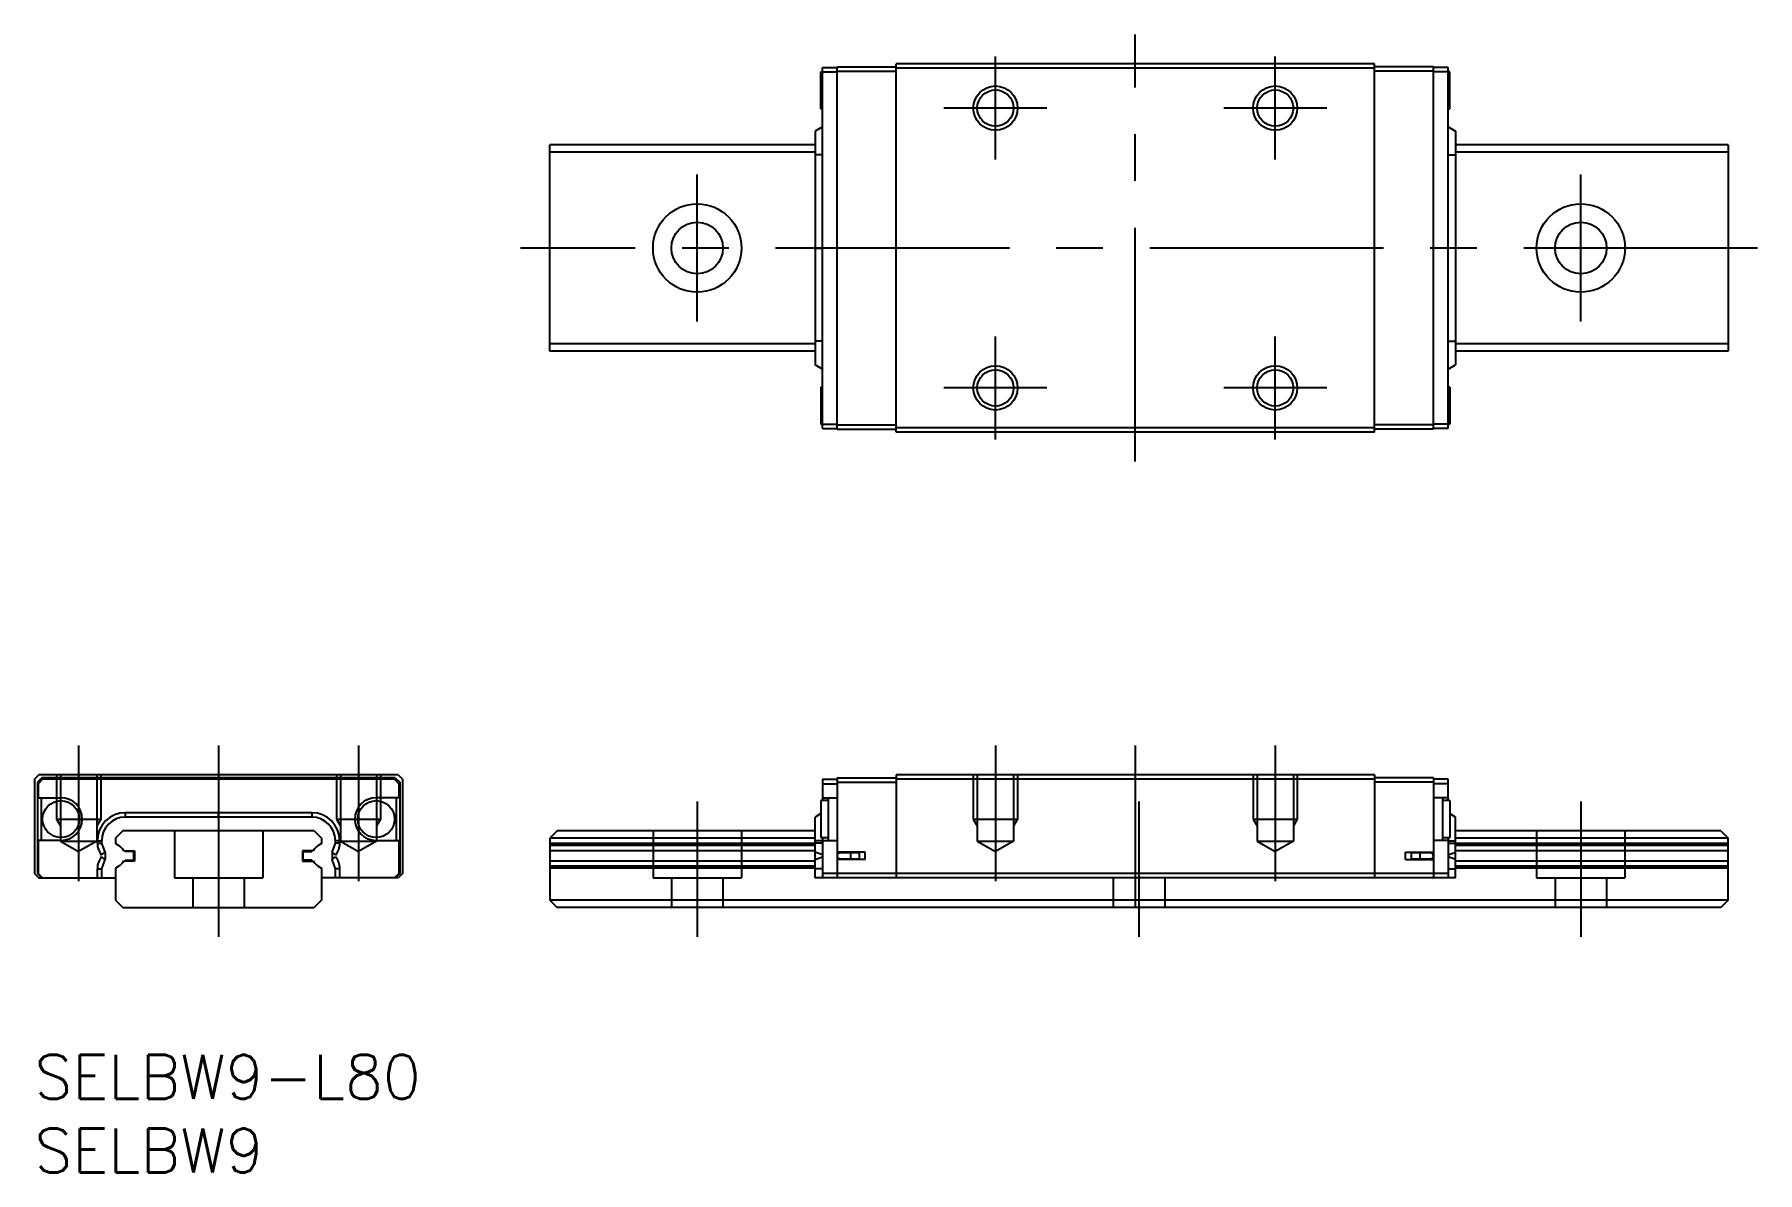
# Model space of a CAD drawing. Extents: x 0 to 117, y -8 to 69.
import ezdxf

# ---------------------------------------------------------------- set-up
doc = ezdxf.new("R2010")
doc.units = 0
doc.header["$LTSCALE"] = 0.5
doc.linetypes.add('CENTER', pattern=[50.8, 31.75, -6.35, 6.35, -6.35])
doc.linetypes.add('DASHED', pattern=[19.05, 12.7, -6.35])
for name, color, linetype in [('MSM_CENTER', 1, 'CENTER'), ('MSM_CONTINUOUS', 7, 'CONTINUOUS'), ('MSM_DASHED', 4, 'DASHED'), ('MSM_NARROW', 5, 'CONTINUOUS'), ('MSM_PART_NUMBER', 7, 'CONTINUOUS')]:
    doc.layers.add(name, color=color, linetype=linetype)
doc.styles.get("Standard").update_dxf_attribs({"font": 'txt.shx', "height": 3, "bigfont": 'bigfont.shx'})

# ---------------------------------------------------------------- blocks, each defined once
blk = doc.blocks.new('*U2')
at = {"layer": 'MSM_PART_NUMBER'}
blk.add_text('SELBW9-L80', height=3, dxfattribs=at).set_placement((0, -3))
blk = doc.blocks.new('*U3')
at = {"layer": 'MSM_PART_NUMBER'}
blk.add_text('SELBW9', height=3, dxfattribs=at).set_placement((0, -8))

msp = doc.modelspace()

# ---------------------------------------------------------------- linework, layer by layer
at = {"layer": 'MSM_CENTER'}
for p, q in [((74.75, 40.27), (74.75, 69.27)), ((65.25, 60.77), (65.25, 67.77)), ((84.25, 60.77), (84.25, 67.77)), ((68.75, 64.27), (61.75, 64.27)), ((87.75, 64.27), (80.75, 64.27)), ((45, 49.77), (45, 59.77)), ((105, 49.77), (105, 59.77)), ((117, 54.77), (33, 54.77)), ((65.25, 41.77), (65.25, 48.77)), ((84.25, 41.77), (84.25, 48.77)), ((68.75, 45.27), (61.75, 45.27)), ((87.75, 45.27), (80.75, 45.27)), ((3, 21), (3, 11.79)), ((12.5, 21), (12.5, 8)), ((22, 21), (22, 11.79)), ((65.25, 21), (65.25, 11.79)), ((74.75, 21), (74.75, 10)), ((84.25, 21), (84.25, 11.79)), ((45, 17.2), (45, 8)), ((75, 17.2), (75, 8)), ((105, 17.2), (105, 8))]:
    msp.add_line(p, q, dxfattribs=at)
at = {"layer": 'MSM_CONTINUOUS'}
for p, q in [((53.4, 66.72), (54.5, 66.72)), ((53.4, 64.22), (53.4, 66.72)), ((53.5, 67.02), (54.5, 67.02)), ((53.5, 42.52), (53.5, 67.02)), ((54.5, 42.47), (54.5, 67.07)), ((54.5, 67.07), (58.5, 67.07)), ((54.5, 66.77), (58.5, 66.77)), ((91, 67.27), (58.5, 67.27)), ((58.5, 42.27), (58.5, 67.27)), ((91, 66.97), (58.5, 66.97)), ((91, 42.27), (91, 67.27)), ((95, 67.07), (91, 67.07)), ((95, 66.77), (91, 66.77)), ((95, 42.47), (95, 67.07)), ((96, 67.02), (95, 67.02)), ((96.1, 66.72), (95, 66.72)), ((96, 42.52), (96, 67.02)), ((96.1, 64.22), (96.1, 66.72)), ((53.4, 64.22), (53.5, 64.22)), ((96, 64.22), (96.1, 64.22)), ((53.5, 63), (53, 62.7)), ((53, 62.7), (53, 46.84)), ((96, 63), (96.5, 62.7)), ((96.5, 62.7), (96.5, 46.84)), ((53, 61.77), (35, 61.77)), ((35, 47.77), (35, 61.77)), ((53, 61.27), (35, 61.27)), ((53.5, 61.1), (53, 61.1)), ((96, 61.1), (96.5, 61.1)), ((115, 61.77), (96.5, 61.77)), ((115, 61.27), (96.5, 61.27)), ((115, 61.77), (115, 47.77)), ((53, 54.77), (53.5, 54.77)), ((96.5, 54.77), (96, 54.77)), ((53, 48.27), (35, 48.27)), ((53.5, 48.44), (53, 48.44)), ((96, 48.44), (96.5, 48.44)), ((115, 48.27), (96.5, 48.27)), ((53, 47.77), (35, 47.77)), ((53.5, 46.54), (53, 46.84)), ((96, 46.54), (96.5, 46.84)), ((115, 47.77), (96.5, 47.77)), ((53.5, 45.32), (53.4, 45.32)), ((53.4, 45.32), (53.4, 42.82)), ((96.1, 45.32), (96, 45.32)), ((96.1, 45.32), (96.1, 42.82)), ((53.4, 42.82), (54.5, 42.82)), ((53.5, 42.52), (54.5, 42.52)), ((54.5, 42.77), (58.5, 42.77)), ((54.5, 42.47), (58.5, 42.47)), ((91, 42.57), (58.5, 42.57)), ((91, 42.27), (58.5, 42.27)), ((95, 42.77), (91, 42.77)), ((95, 42.47), (91, 42.47)), ((96.1, 42.82), (95, 42.82)), ((96, 42.52), (95, 42.52)), ((0.3, 19), (0, 18.7)), ((0.5, 18.8), (0.2, 18.5)), ((24.7, 19), (0.3, 19)), ((24.5, 18.8), (0.5, 18.8)), ((24.5, 18.8), (24.8, 18.5)), ((24.7, 19), (25, 18.7)), ((54.5, 18.8), (54.5, 12)), ((54.5, 18.8), (58.5, 18.8)), ((58.5, 19), (58.5, 12)), ((91, 19), (58.5, 19)), ((91, 19), (91, 12)), ((95, 18.8), (91, 18.8)), ((95, 18.8), (95, 12)), ((0, 18.7), (0, 12.3)), ((0.2, 18.5), (0.2, 12.3)), ((0.55, 18.7), (0.25, 18.4)), ((0.25, 18.4), (0.25, 17.45)), ((24.45, 18.7), (0.55, 18.7)), ((24.45, 18.7), (24.75, 18.4)), ((24.75, 18.4), (24.75, 17.45)), ((24.8, 18.5), (24.8, 12.3)), ((25, 18.7), (25, 12.3)), ((53.5, 18.7), (53.5, 17.25)), ((53.5, 18.7), (54.5, 18.7)), ((53.5, 18.4), (54.5, 18.4)), ((54.5, 18.5), (58.5, 18.5)), ((91, 18.7), (58.5, 18.7)), ((95, 18.5), (91, 18.5)), ((96, 18.7), (95, 18.7)), ((96, 18.4), (95, 18.4)), ((96, 17.25), (96, 18.7)), ((0.25, 17.45), (1.8, 17.45)), ((0.45, 17.45), (0.45, 14.55)), ((6.17, 16.43), (6.17, 16.13)), ((18.83, 16.43), (6.17, 16.43)), ((12.5, 16.13), (12.5, 16.43)), ((18.83, 16.43), (18.83, 16.13)), ((24.75, 17.45), (23.2, 17.45)), ((24.55, 17.45), (24.55, 14.55)), ((53.4, 17.25), (53.4, 14.75)), ((53.9, 17.25), (53.4, 17.25)), ((53.5, 17.45), (54.5, 17.45)), ((53.9, 17.45), (53.9, 14.55)), ((96, 17.45), (95, 17.45)), ((95.6, 17.45), (95.6, 14.55)), ((96.1, 17.25), (95.6, 17.25)), ((96.1, 17.25), (96.1, 14.75)), ((18.83, 16.13), (6.17, 16.13)), ((53.4, 16.37), (53, 16.13)), ((53, 12), (53, 16.13)), ((96.1, 16.37), (96.5, 16.13)), ((96.5, 12), (96.5, 16.13)), ((0.25, 14.55), (0.25, 12.3)), ((1.8, 14.55), (0.25, 14.55)), ((4.27, 14.53), (4.57, 14.53)), ((4.27, 14.37), (4.27, 14.53)), ((4.27, 14.37), (4.57, 14.37)), ((4.57, 14.37), (4.57, 14.53)), ((4.79, 13.75), (4.57, 14.37)), ((6, 15.2), (5.5, 14.7)), ((5.5, 14.7), (5.5, 14.33)), ((5.5, 14.33), (5.73, 14.2)), ((19, 15.2), (6, 15.2)), ((19, 15.2), (19.5, 14.7)), ((19.5, 14.33), (19.27, 14.2)), ((19.5, 14.7), (19.5, 14.33)), ((20.21, 13.75), (20.43, 14.37)), ((20.43, 14.37), (20.43, 14.53)), ((20.73, 14.53), (20.43, 14.53)), ((20.73, 14.37), (20.43, 14.37)), ((20.73, 14.37), (20.73, 14.53)), ((23.2, 14.55), (24.75, 14.55)), ((24.75, 14.55), (24.75, 12.3)), ((35.5, 15.2), (35, 14.7)), ((35, 14.7), (35, 10.5)), ((53, 14.7), (35, 14.7)), ((53, 14.33), (35, 14.33)), ((53, 14.2), (35, 14.2)), ((53, 15.2), (35.5, 15.2)), ((53.5, 14.53), (53, 14.53)), ((53.5, 14.37), (53, 14.37)), ((53.4, 14.75), (53.9, 14.75)), ((53.5, 14.75), (53.5, 12)), ((53.5, 14.55), (54.5, 14.55)), ((96, 14.55), (95, 14.55)), ((95.6, 14.75), (96.1, 14.75)), ((96, 14.75), (96, 12)), ((96, 14.53), (96.5, 14.53)), ((96, 14.37), (96.5, 14.37)), ((114.5, 15.2), (96.5, 15.2)), ((115, 14.7), (96.5, 14.7)), ((115, 14.33), (96.5, 14.33)), ((115, 14.2), (96.5, 14.2)), ((114.5, 15.2), (115, 14.7)), ((115, 10.5), (115, 14.7)), ((0.2, 13.75), (0.25, 13.75)), ((0.2, 13.25), (0.25, 13.25)), ((4.55, 13.56), (4.79, 13.75)), ((4.79, 13.25), (4.55, 13.44)), ((4.57, 12.63), (4.79, 13.25)), ((4.79, 13.75), (4.79, 13.25)), ((6.07, 13.85), (6.8, 13.85)), ((6.8, 13.15), (6.07, 13.15)), ((6.75, 13.8), (6.17, 13.8)), ((6.17, 13.2), (6.75, 13.2)), ((6.75, 13.2), (6.75, 13.8)), ((6.8, 13.85), (6.8, 13.15)), ((18.93, 13.85), (18.2, 13.85)), ((18.2, 13.85), (18.2, 13.15)), ((18.2, 13.15), (18.93, 13.15)), ((18.25, 13.2), (18.25, 13.8)), ((18.25, 13.8), (18.83, 13.8)), ((18.83, 13.2), (18.25, 13.2)), ((20.21, 13.75), (20.21, 13.25)), ((20.45, 13.56), (20.21, 13.75)), ((20.21, 13.25), (20.45, 13.44)), ((20.43, 12.63), (20.21, 13.25)), ((24.8, 13.75), (24.75, 13.75)), ((24.8, 13.25), (24.75, 13.25)), ((53, 13.85), (35, 13.85)), ((53, 13.15), (35, 13.15)), ((53.5, 13.56), (53, 13.75)), ((53, 13.25), (53.5, 13.44)), ((56.4, 13.75), (54.5, 13.75)), ((56.4, 13.25), (54.5, 13.25)), ((56, 13.7), (54.7, 13.7)), ((54.7, 13.3), (56, 13.3)), ((55, 13.7), (55, 13.75)), ((55, 13.25), (55, 13.3)), ((55.33, 13.7), (55.33, 13.75)), ((55.33, 13.25), (55.33, 13.3)), ((55.4, 13.7), (55.4, 13.3)), ((56, 13.7), (56, 13.3)), ((56.4, 13.25), (56.4, 13.75)), ((93.1, 13.75), (95, 13.75)), ((93.1, 13.25), (93.1, 13.75)), ((93.1, 13.25), (95, 13.25)), ((93.5, 13.3), (93.5, 13.7)), ((94.8, 13.7), (93.5, 13.7)), ((93.5, 13.3), (94.8, 13.3)), ((94.1, 13.3), (94.1, 13.7)), ((94.17, 13.7), (94.17, 13.75)), ((94.17, 13.25), (94.17, 13.3)), ((94.5, 13.7), (94.5, 13.75)), ((94.5, 13.25), (94.5, 13.3)), ((96, 13.56), (96.5, 13.75)), ((96.5, 13.25), (96, 13.44)), ((115, 13.85), (96.5, 13.85)), ((115, 13.15), (96.5, 13.15)), ((0, 12.3), (0.3, 12)), ((0.2, 12.3), (0.5, 12)), ((0.25, 12.3), (0.55, 12)), ((0.3, 12), (5.5, 12)), ((4.27, 12.63), (4.57, 12.63)), ((4.27, 12), (4.27, 12.63)), ((4.57, 12), (4.57, 12.63)), ((5.73, 12.8), (5.5, 12.67)), ((5.5, 12.67), (5.5, 10.5)), ((19.27, 12.8), (19.5, 12.67)), ((19.5, 12.67), (19.5, 10.5)), ((24.7, 12), (19.5, 12)), ((20.73, 12.63), (20.43, 12.63)), ((20.43, 12), (20.43, 12.63)), ((20.73, 12), (20.73, 12.63)), ((24.75, 12.3), (24.45, 12)), ((24.8, 12.3), (24.5, 12)), ((25, 12.3), (24.7, 12)), ((53, 12.8), (35, 12.8)), ((53, 12.67), (35, 12.67)), ((53.5, 12.63), (53, 12.63)), ((96.5, 12), (53, 12)), ((96, 12.3), (53.5, 12.3)), ((96, 12.63), (96.5, 12.63)), ((115, 12.8), (96.5, 12.8)), ((115, 12.67), (96.5, 12.67)), ((5.5, 10.5), (6, 10)), ((6, 10), (19, 10)), ((19.5, 10.5), (19, 10)), ((35, 10.5), (35.5, 10)), ((115, 10.5), (35, 10.5)), ((114.5, 10), (35.5, 10)), ((115, 10.5), (114.5, 10))]:
    msp.add_line(p, q, dxfattribs=at)
for centre, radius in [((65.25, 64.27), 1.23), ((84.25, 64.27), 1.23), ((45, 54.77), 3), ((105, 54.77), 3), ((45, 54.77), 1.75), ((105, 54.77), 1.75), ((65.25, 45.27), 1.23), ((84.25, 45.27), 1.23), ((1.8, 16), 1.25), ((23.2, 16), 1.25)]:
    msp.add_circle(centre, radius, dxfattribs=at)
for centre, radius, start, end in [((1.8, 16), 1.45, 270, 90), ((6.17, 14.53), 1.9, 90.0008, 179.9992), ((18.83, 14.53), 1.9, 0.0008, 89.9992), ((23.2, 16), 1.45, 90, 270), ((6.17, 14.53), 1.6, 90, 180), ((18.83, 14.53), 1.6, 0, 90), ((5.57, 14.37), 1.3, 179.9977, 218.646), ((5.29, 13.44), 0.875, 27.7195, 60), ((19.71, 13.44), 0.875, 120, 152.2805), ((19.43, 14.37), 1.3, 321.354, 0.0023), ((5.57, 12.63), 1.3, 141.354, 180.0023), ((5.29, 13.56), 0.875, 300, 332.2805), ((5.29, 13.44), 0.945, 22.1963, 25.5112), ((5.29, 13.56), 0.945, 334.4888, 337.8037), ((19.71, 13.44), 0.945, 154.4888, 157.8037), ((19.71, 13.56), 0.945, 202.1963, 205.5112), ((19.71, 13.56), 0.875, 207.7195, 240), ((19.43, 12.63), 1.3, 359.9977, 38.646), ((54.7, 13.5), 0.2, 90, 270), ((94.8, 13.5), 0.2, 270, 90)]:
    msp.add_arc(centre, radius, start, end, dxfattribs=at)
at = {"layer": 'MSM_DASHED'}
for p, q in [((1.5, 19), (1.5, 16)), ((1.77, 19), (1.77, 14.5)), ((4.23, 19), (4.23, 14.5)), ((4.5, 19), (4.5, 16)), ((20.5, 19), (20.5, 16)), ((20.77, 19), (20.77, 14.5)), ((23.23, 19), (23.23, 14.5)), ((23.5, 19), (23.5, 16)), ((63.75, 19), (63.75, 16)), ((64.02, 19), (64.02, 14.5)), ((66.48, 19), (66.48, 14.5)), ((66.75, 19), (66.75, 16)), ((82.75, 19), (82.75, 16)), ((83.02, 19), (83.02, 14.5)), ((85.48, 19), (85.48, 14.5)), ((85.75, 19), (85.75, 16)), ((1.5, 16), (1.77, 15.53)), ((1.5, 16), (4.5, 16)), ((4.5, 16), (4.23, 15.53)), ((20.5, 16), (20.77, 15.53)), ((20.5, 16), (23.5, 16)), ((23.5, 16), (23.23, 15.53)), ((63.75, 16), (64.02, 15.53)), ((63.75, 16), (66.75, 16)), ((66.75, 16), (66.48, 15.53)), ((82.75, 16), (83.02, 15.53)), ((82.75, 16), (85.75, 16)), ((85.75, 16), (85.48, 15.53)), ((1.77, 14.5), (4.23, 14.5)), ((1.77, 14.5), (3, 13.79)), ((4.23, 14.5), (3, 13.79)), ((9.5, 15.2), (9.5, 12)), ((15.5, 15.2), (15.5, 12)), ((20.77, 14.5), (23.23, 14.5)), ((20.77, 14.5), (22, 13.79)), ((23.23, 14.5), (22, 13.79)), ((42, 15.2), (42, 12)), ((48, 15.2), (48, 12)), ((64.02, 14.5), (66.48, 14.5)), ((64.02, 14.5), (65.25, 13.79)), ((66.48, 14.5), (65.25, 13.79)), ((83.02, 14.5), (85.48, 14.5)), ((83.02, 14.5), (84.25, 13.79)), ((85.48, 14.5), (84.25, 13.79)), ((102, 15.2), (102, 12)), ((108, 15.2), (108, 12)), ((9.5, 12), (15.5, 12)), ((10.75, 12), (10.75, 10)), ((14.25, 12), (14.25, 10)), ((42, 12), (48, 12)), ((43.25, 12), (43.25, 10)), ((46.75, 12), (46.75, 10)), ((73.25, 12), (73.25, 10)), ((76.75, 12), (76.75, 10)), ((102, 12), (108, 12)), ((103.25, 12), (103.25, 10)), ((106.75, 12), (106.75, 10))]:
    msp.add_line(p, q, dxfattribs=at)
at = {"layer": 'MSM_NARROW'}
for centre in [(65.25, 64.27), (84.25, 64.27), (65.25, 45.27), (84.25, 45.27)]:
    msp.add_circle(centre, 1.5, dxfattribs=at)

# ---------------------------------------------------------------- block references
at = {"layer": 'MSM_CONTINUOUS'}
for name in ['*U2', '*U3']:
    msp.add_blockref(name, (0, 0), dxfattribs=at)

doc.saveas('drawing.dxf')
